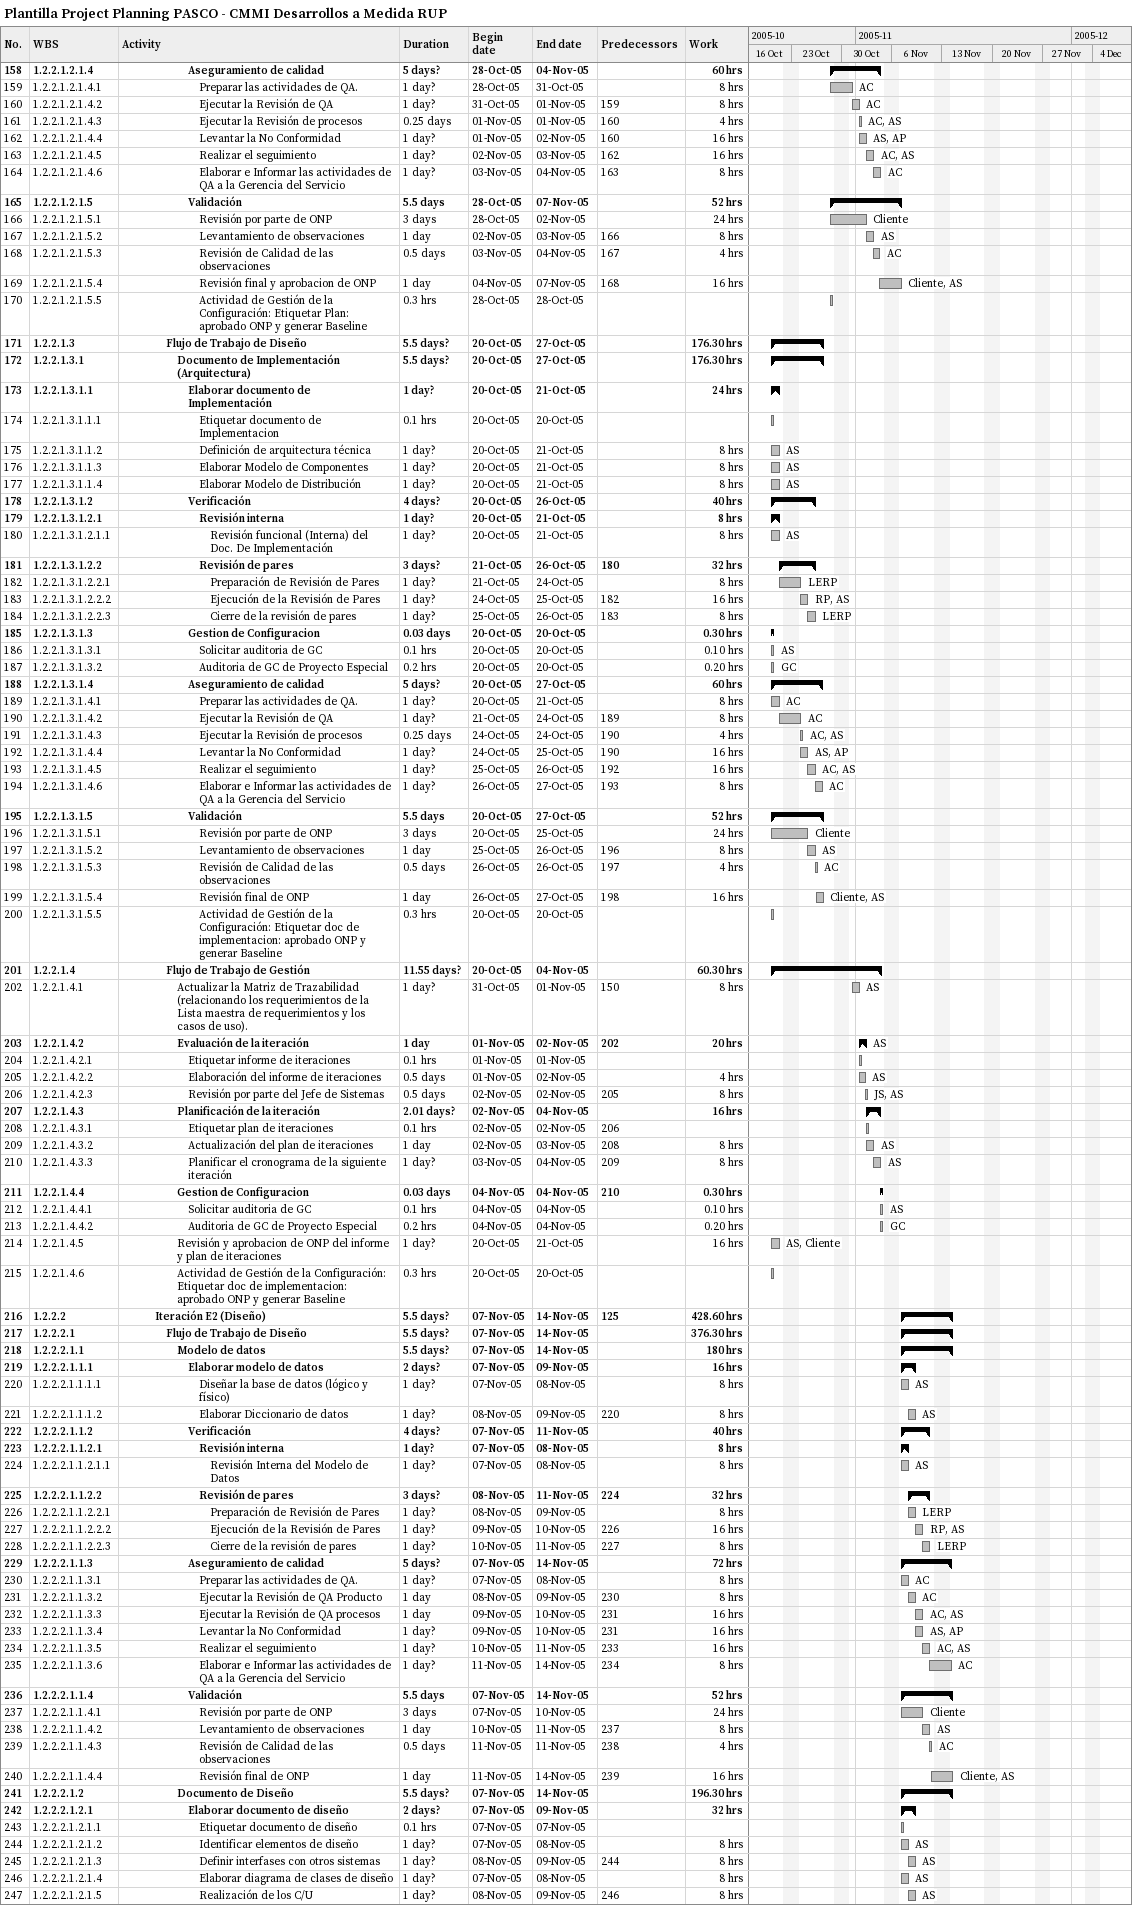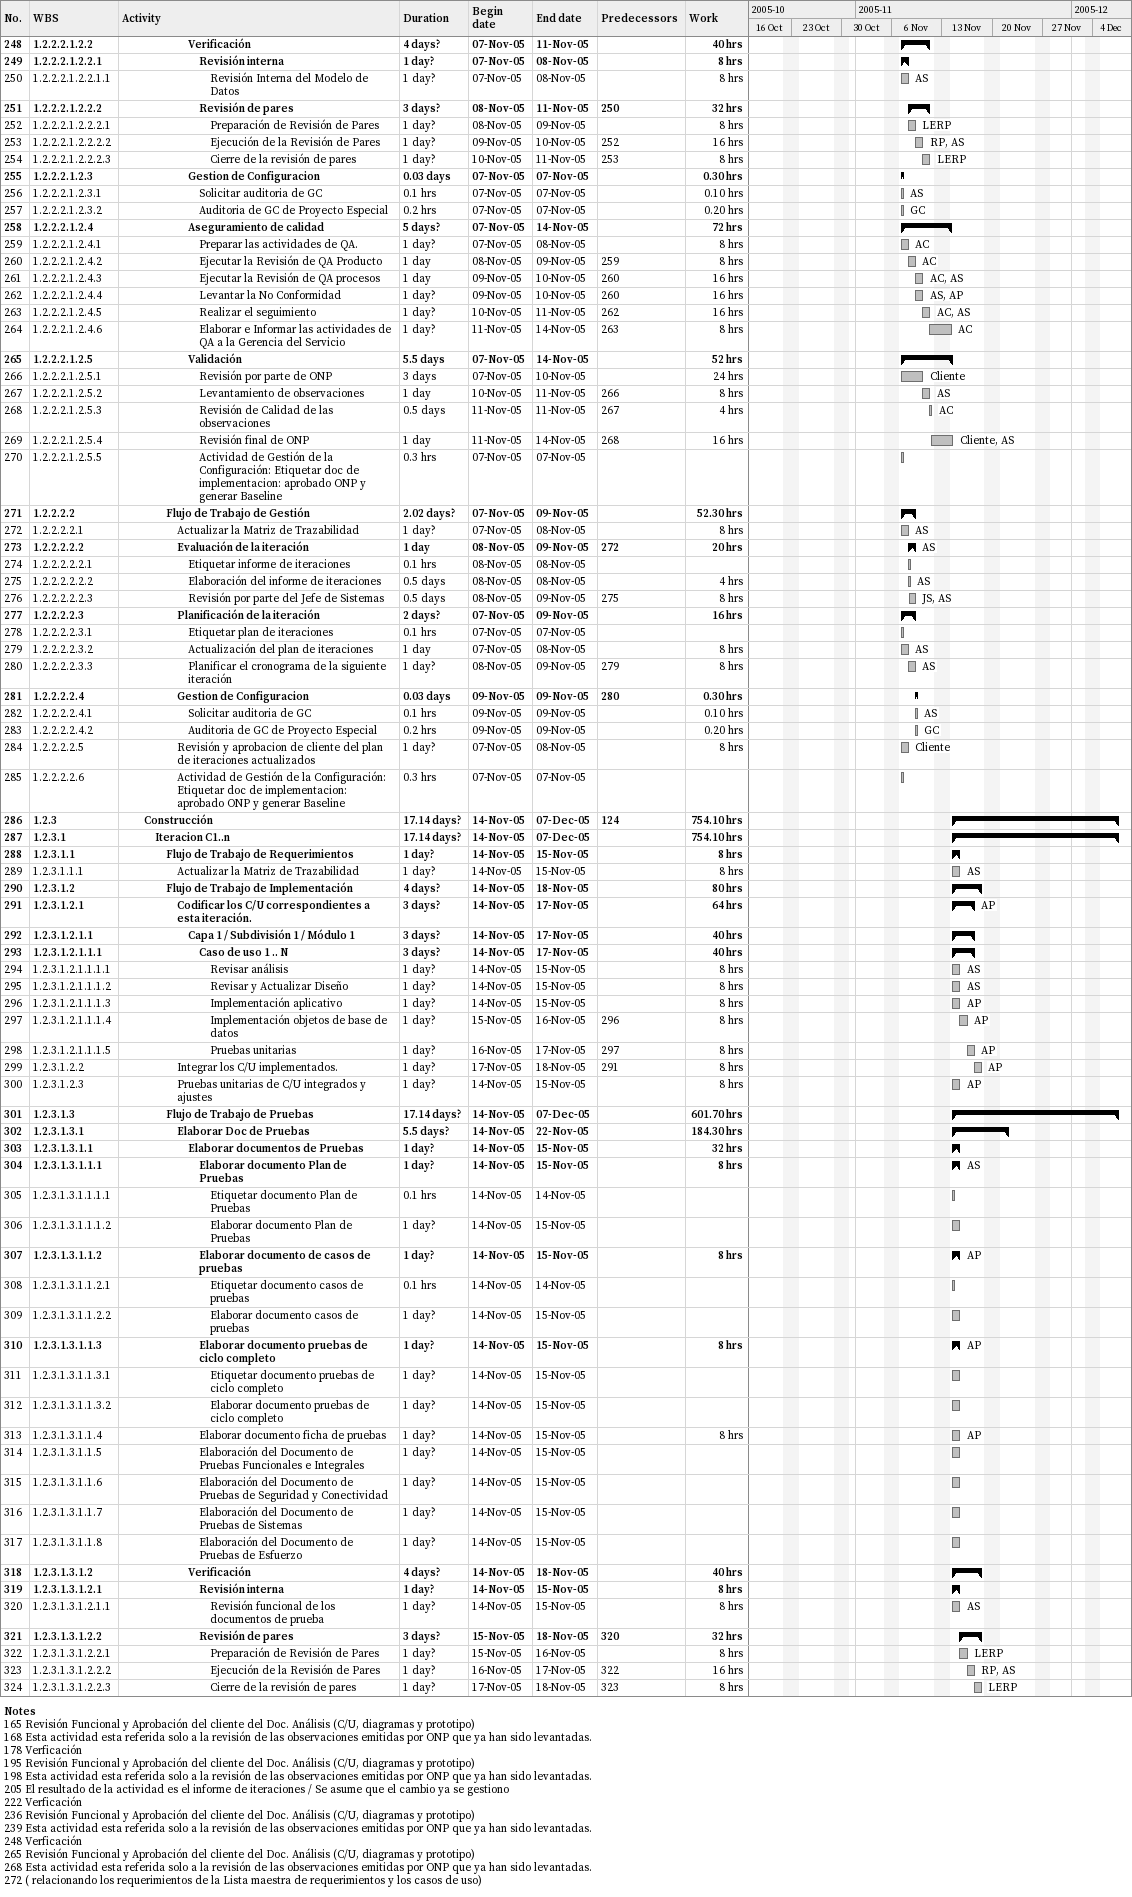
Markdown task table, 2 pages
Plantilla Project Planning PASCO - CMMI Desarrollos a Medida RUP

| ID | WBS | Task | Duration | Start | Finish | Predecessors | Resources | Work (h) |
|---|---|---|---|---|---|---|---|---|
| 158 | 1.2.2.1.2.1.4 | **Aseguramiento de calidad** | 5d? | 2005-10-28 | 2005-11-04 |  |  | 60 |
| 159 | 1.2.2.1.2.1.4.1 | Preparar las actividades de QA. | 1d? | 2005-10-28 | 2005-10-31 |  | AC | 8 |
| 160 | 1.2.2.1.2.1.4.2 | Ejecutar la Revisión de QA | 1d? | 2005-10-31 | 2005-11-01 | 159 | AC | 8 |
| 161 | 1.2.2.1.2.1.4.3 | Ejecutar la Revisión de procesos | 0.25d | 2005-11-01 | 2005-11-01 | 160 | AC, AS | 4 |
| 162 | 1.2.2.1.2.1.4.4 | Levantar la No Conformidad | 1d? | 2005-11-01 | 2005-11-02 | 160 | AS, AP | 16 |
| 163 | 1.2.2.1.2.1.4.5 | Realizar el seguimiento | 1d? | 2005-11-02 | 2005-11-03 | 162 | AC, AS | 16 |
| 164 | 1.2.2.1.2.1.4.6 | Elaborar e Informar las actividades de QA a la Gerencia del Servicio | 1d? | 2005-11-03 | 2005-11-04 | 163 | AC | 8 |
| 165 | 1.2.2.1.2.1.5 | **Validación** | 5.5d | 2005-10-28 | 2005-11-07 |  |  | 52 |
| 166 | 1.2.2.1.2.1.5.1 | Revisión por parte de ONP | 3d | 2005-10-28 | 2005-11-02 |  | Cliente | 24 |
| 167 | 1.2.2.1.2.1.5.2 | Levantamiento de observaciones | 1d | 2005-11-02 | 2005-11-03 | 166 | AS | 8 |
| 168 | 1.2.2.1.2.1.5.3 | Revisión de Calidad de las observaciones | 0.5d | 2005-11-03 | 2005-11-04 | 167 | AC | 4 |
| 169 | 1.2.2.1.2.1.5.4 | Revisión final y aprobacion de ONP | 1d | 2005-11-04 | 2005-11-07 | 168 | Cliente, AS | 16 |
| 170 | 1.2.2.1.2.1.5.5 | Actividad de Gestión de la Configuración: Etiquetar Plan: aprobado ONP y generar Baseline | 0.3h | 2005-10-28 | 2005-10-28 |  |  |  |
| 171 | 1.2.2.1.3 | **Flujo de Trabajo de Diseño** | 5.5d? | 2005-10-20 | 2005-10-27 |  |  | 176.30 |
| 172 | 1.2.2.1.3.1 | **Documento de Implementación (Arquitectura)** | 5.5d? | 2005-10-20 | 2005-10-27 |  |  | 176.30 |
| 173 | 1.2.2.1.3.1.1 | **Elaborar documento de Implementación** | 1d? | 2005-10-20 | 2005-10-21 |  |  | 24 |
| 174 | 1.2.2.1.3.1.1.1 | Etiquetar documento de Implementacion | 0.1h | 2005-10-20 | 2005-10-20 |  |  |  |
| 175 | 1.2.2.1.3.1.1.2 | Definición de arquitectura técnica | 1d? | 2005-10-20 | 2005-10-21 |  | AS | 8 |
| 176 | 1.2.2.1.3.1.1.3 | Elaborar Modelo de Componentes | 1d? | 2005-10-20 | 2005-10-21 |  | AS | 8 |
| 177 | 1.2.2.1.3.1.1.4 | Elaborar Modelo de Distribución | 1d? | 2005-10-20 | 2005-10-21 |  | AS | 8 |
| 178 | 1.2.2.1.3.1.2 | **Verificación** | 4d? | 2005-10-20 | 2005-10-26 |  |  | 40 |
| 179 | 1.2.2.1.3.1.2.1 | **Revisión interna** | 1d? | 2005-10-20 | 2005-10-21 |  |  | 8 |
| 180 | 1.2.2.1.3.1.2.1.1 | Revisión funcional (Interna) del Doc. De Implementación | 1d? | 2005-10-20 | 2005-10-21 |  | AS | 8 |
| 181 | 1.2.2.1.3.1.2.2 | **Revisión de pares** | 3d? | 2005-10-21 | 2005-10-26 | 180 |  | 32 |
| 182 | 1.2.2.1.3.1.2.2.1 | Preparación de Revisión de Pares | 1d? | 2005-10-21 | 2005-10-24 |  | LERP | 8 |
| 183 | 1.2.2.1.3.1.2.2.2 | Ejecución de la Revisión de Pares | 1d? | 2005-10-24 | 2005-10-25 | 182 | RP, AS | 16 |
| 184 | 1.2.2.1.3.1.2.2.3 | Cierre de la revisión de pares | 1d? | 2005-10-25 | 2005-10-26 | 183 | LERP | 8 |
| 185 | 1.2.2.1.3.1.3 | **Gestion de Configuracion** | 0.03d | 2005-10-20 | 2005-10-20 |  |  | 0.30 |
| 186 | 1.2.2.1.3.1.3.1 | Solicitar auditoria de GC | 0.1h | 2005-10-20 | 2005-10-20 |  | AS | 0.10 |
| 187 | 1.2.2.1.3.1.3.2 | Auditoria de GC de Proyecto Especial | 0.2h | 2005-10-20 | 2005-10-20 |  | GC | 0.20 |
| 188 | 1.2.2.1.3.1.4 | **Aseguramiento de calidad** | 5d? | 2005-10-20 | 2005-10-27 |  |  | 60 |
| 189 | 1.2.2.1.3.1.4.1 | Preparar las actividades de QA. | 1d? | 2005-10-20 | 2005-10-21 |  | AC | 8 |
| 190 | 1.2.2.1.3.1.4.2 | Ejecutar la Revisión de QA | 1d? | 2005-10-21 | 2005-10-24 | 189 | AC | 8 |
| 191 | 1.2.2.1.3.1.4.3 | Ejecutar la Revisión de procesos | 0.25d | 2005-10-24 | 2005-10-24 | 190 | AC, AS | 4 |
| 192 | 1.2.2.1.3.1.4.4 | Levantar la No Conformidad | 1d? | 2005-10-24 | 2005-10-25 | 190 | AS, AP | 16 |
| 193 | 1.2.2.1.3.1.4.5 | Realizar el seguimiento | 1d? | 2005-10-25 | 2005-10-26 | 192 | AC, AS | 16 |
| 194 | 1.2.2.1.3.1.4.6 | Elaborar e Informar las actividades de QA a la Gerencia del Servicio | 1d? | 2005-10-26 | 2005-10-27 | 193 | AC | 8 |
| 195 | 1.2.2.1.3.1.5 | **Validación** | 5.5d | 2005-10-20 | 2005-10-27 |  |  | 52 |
| 196 | 1.2.2.1.3.1.5.1 | Revisión por parte de ONP | 3d | 2005-10-20 | 2005-10-25 |  | Cliente | 24 |
| 197 | 1.2.2.1.3.1.5.2 | Levantamiento de observaciones | 1d | 2005-10-25 | 2005-10-26 | 196 | AS | 8 |
| 198 | 1.2.2.1.3.1.5.3 | Revisión de Calidad de las observaciones | 0.5d | 2005-10-26 | 2005-10-26 | 197 | AC | 4 |
| 199 | 1.2.2.1.3.1.5.4 | Revisión final de ONP | 1d | 2005-10-26 | 2005-10-27 | 198 | Cliente, AS | 16 |
| 200 | 1.2.2.1.3.1.5.5 | Actividad de Gestión de la Configuración: Etiquetar doc de implementacion: aprobado ONP y generar Baseline | 0.3h | 2005-10-20 | 2005-10-20 |  |  |  |
| 201 | 1.2.2.1.4 | **Flujo de Trabajo de Gestión** | 11.55d? | 2005-10-20 | 2005-11-04 |  |  | 60.30 |
| 202 | 1.2.2.1.4.1 | Actualizar la Matriz de Trazabilidad (relacionando los requerimientos de la Lista maestra de requerimientos y los casos de uso). | 1d? | 2005-10-31 | 2005-11-01 | 150 | AS | 8 |
| 203 | 1.2.2.1.4.2 | **Evaluación de la iteración** | 1d | 2005-11-01 | 2005-11-02 | 202 | AS | 20 |
| 204 | 1.2.2.1.4.2.1 | Etiquetar informe de iteraciones | 0.1h | 2005-11-01 | 2005-11-01 |  |  |  |
| 205 | 1.2.2.1.4.2.2 | Elaboración del informe de iteraciones | 0.5d | 2005-11-01 | 2005-11-02 |  | AS | 4 |
| 206 | 1.2.2.1.4.2.3 | Revisión por parte del Jefe de Sistemas | 0.5d | 2005-11-02 | 2005-11-02 | 205 | JS, AS | 8 |
| 207 | 1.2.2.1.4.3 | **Planificación de la iteración** | 2.01d? | 2005-11-02 | 2005-11-04 |  |  | 16 |
| 208 | 1.2.2.1.4.3.1 | Etiquetar plan de iteraciones | 0.1h | 2005-11-02 | 2005-11-02 | 206 |  |  |
| 209 | 1.2.2.1.4.3.2 | Actualización del plan de iteraciones | 1d | 2005-11-02 | 2005-11-03 | 208 | AS | 8 |
| 210 | 1.2.2.1.4.3.3 | Planificar el cronograma de la siguiente iteración | 1d? | 2005-11-03 | 2005-11-04 | 209 | AS | 8 |
| 211 | 1.2.2.1.4.4 | **Gestion de Configuracion** | 0.03d | 2005-11-04 | 2005-11-04 | 210 |  | 0.30 |
| 212 | 1.2.2.1.4.4.1 | Solicitar auditoria de GC | 0.1h | 2005-11-04 | 2005-11-04 |  | AS | 0.10 |
| 213 | 1.2.2.1.4.4.2 | Auditoria de GC de Proyecto Especial | 0.2h | 2005-11-04 | 2005-11-04 |  | GC | 0.20 |
| 214 | 1.2.2.1.4.5 | Revisión y aprobacion de ONP del informe y plan de iteraciones | 1d? | 2005-10-20 | 2005-10-21 |  | AS, Cliente | 16 |
| 215 | 1.2.2.1.4.6 | Actividad de Gestión de la Configuración: Etiquetar doc de implementacion: aprobado ONP y generar Baseline | 0.3h | 2005-10-20 | 2005-10-20 |  |  |  |
| 216 | 1.2.2.2 | **Iteración E2 (Diseño)** | 5.5d? | 2005-11-07 | 2005-11-14 | 125 |  | 428.60 |
| 217 | 1.2.2.2.1 | **Flujo de Trabajo de Diseño** | 5.5d? | 2005-11-07 | 2005-11-14 |  |  | 376.30 |
| 218 | 1.2.2.2.1.1 | **Modelo de datos** | 5.5d? | 2005-11-07 | 2005-11-14 |  |  | 180 |
| 219 | 1.2.2.2.1.1.1 | **Elaborar modelo de datos** | 2d? | 2005-11-07 | 2005-11-09 |  |  | 16 |
| 220 | 1.2.2.2.1.1.1.1 | Diseñar la base de datos (lógico y físico) | 1d? | 2005-11-07 | 2005-11-08 |  | AS | 8 |
| 221 | 1.2.2.2.1.1.1.2 | Elaborar Diccionario de datos | 1d? | 2005-11-08 | 2005-11-09 | 220 | AS | 8 |
| 222 | 1.2.2.2.1.1.2 | **Verificación** | 4d? | 2005-11-07 | 2005-11-11 |  |  | 40 |
| 223 | 1.2.2.2.1.1.2.1 | **Revisión interna** | 1d? | 2005-11-07 | 2005-11-08 |  |  | 8 |
| 224 | 1.2.2.2.1.1.2.1.1 | Revisión Interna del Modelo de Datos | 1d? | 2005-11-07 | 2005-11-08 |  | AS | 8 |
| 225 | 1.2.2.2.1.1.2.2 | **Revisión de pares** | 3d? | 2005-11-08 | 2005-11-11 | 224 |  | 32 |
| 226 | 1.2.2.2.1.1.2.2.1 | Preparación de Revisión de Pares | 1d? | 2005-11-08 | 2005-11-09 |  | LERP | 8 |
| 227 | 1.2.2.2.1.1.2.2.2 | Ejecución de la Revisión de Pares | 1d? | 2005-11-09 | 2005-11-10 | 226 | RP, AS | 16 |
| 228 | 1.2.2.2.1.1.2.2.3 | Cierre de la revisión de pares | 1d? | 2005-11-10 | 2005-11-11 | 227 | LERP | 8 |
| 229 | 1.2.2.2.1.1.3 | **Aseguramiento de calidad** | 5d? | 2005-11-07 | 2005-11-14 |  |  | 72 |
| 230 | 1.2.2.2.1.1.3.1 | Preparar las actividades de QA. | 1d? | 2005-11-07 | 2005-11-08 |  | AC | 8 |
| 231 | 1.2.2.2.1.1.3.2 | Ejecutar la Revisión de QA Producto | 1d | 2005-11-08 | 2005-11-09 | 230 | AC | 8 |
| 232 | 1.2.2.2.1.1.3.3 | Ejecutar la Revisión de QA procesos | 1d | 2005-11-09 | 2005-11-10 | 231 | AC, AS | 16 |
| 233 | 1.2.2.2.1.1.3.4 | Levantar la No Conformidad | 1d? | 2005-11-09 | 2005-11-10 | 231 | AS, AP | 16 |
| 234 | 1.2.2.2.1.1.3.5 | Realizar el seguimiento | 1d? | 2005-11-10 | 2005-11-11 | 233 | AC, AS | 16 |
| 235 | 1.2.2.2.1.1.3.6 | Elaborar e Informar las actividades de QA a la Gerencia del Servicio | 1d? | 2005-11-11 | 2005-11-14 | 234 | AC | 8 |
| 236 | 1.2.2.2.1.1.4 | **Validación** | 5.5d | 2005-11-07 | 2005-11-14 |  |  | 52 |
| 237 | 1.2.2.2.1.1.4.1 | Revisión por parte de ONP | 3d | 2005-11-07 | 2005-11-10 |  | Cliente | 24 |
| 238 | 1.2.2.2.1.1.4.2 | Levantamiento de observaciones | 1d | 2005-11-10 | 2005-11-11 | 237 | AS | 8 |
| 239 | 1.2.2.2.1.1.4.3 | Revisión de Calidad de las observaciones | 0.5d | 2005-11-11 | 2005-11-11 | 238 | AC | 4 |
| 240 | 1.2.2.2.1.1.4.4 | Revisión final de ONP | 1d | 2005-11-11 | 2005-11-14 | 239 | Cliente, AS | 16 |
| 241 | 1.2.2.2.1.2 | **Documento de Diseño** | 5.5d? | 2005-11-07 | 2005-11-14 |  |  | 196.30 |
| 242 | 1.2.2.2.1.2.1 | **Elaborar documento de diseño** | 2d? | 2005-11-07 | 2005-11-09 |  |  | 32 |
| 243 | 1.2.2.2.1.2.1.1 | Etiquetar documento de diseño | 0.1h | 2005-11-07 | 2005-11-07 |  |  |  |
| 244 | 1.2.2.2.1.2.1.2 | Identificar elementos de diseño | 1d? | 2005-11-07 | 2005-11-08 |  | AS | 8 |
| 245 | 1.2.2.2.1.2.1.3 | Definir interfases con otros sistemas | 1d? | 2005-11-08 | 2005-11-09 | 244 | AS | 8 |
| 246 | 1.2.2.2.1.2.1.4 | Elaborar diagrama de clases de diseño | 1d? | 2005-11-07 | 2005-11-08 |  | AS | 8 |
| 247 | 1.2.2.2.1.2.1.5 | Realización de los C/U | 1d? | 2005-11-08 | 2005-11-09 | 246 | AS | 8 |
| 248 | 1.2.2.2.1.2.2 | **Verificación** | 4d? | 2005-11-07 | 2005-11-11 |  |  | 40 |
| 249 | 1.2.2.2.1.2.2.1 | **Revisión interna** | 1d? | 2005-11-07 | 2005-11-08 |  |  | 8 |
| 250 | 1.2.2.2.1.2.2.1.1 | Revisión Interna del Modelo de Datos | 1d? | 2005-11-07 | 2005-11-08 |  | AS | 8 |
| 251 | 1.2.2.2.1.2.2.2 | **Revisión de pares** | 3d? | 2005-11-08 | 2005-11-11 | 250 |  | 32 |
| 252 | 1.2.2.2.1.2.2.2.1 | Preparación de Revisión de Pares | 1d? | 2005-11-08 | 2005-11-09 |  | LERP | 8 |
| 253 | 1.2.2.2.1.2.2.2.2 | Ejecución de la Revisión de Pares | 1d? | 2005-11-09 | 2005-11-10 | 252 | RP, AS | 16 |
| 254 | 1.2.2.2.1.2.2.2.3 | Cierre de la revisión de pares | 1d? | 2005-11-10 | 2005-11-11 | 253 | LERP | 8 |
| 255 | 1.2.2.2.1.2.3 | **Gestion de Configuracion** | 0.03d | 2005-11-07 | 2005-11-07 |  |  | 0.30 |
| 256 | 1.2.2.2.1.2.3.1 | Solicitar auditoria de GC | 0.1h | 2005-11-07 | 2005-11-07 |  | AS | 0.10 |
| 257 | 1.2.2.2.1.2.3.2 | Auditoria de GC de Proyecto Especial | 0.2h | 2005-11-07 | 2005-11-07 |  | GC | 0.20 |
| 258 | 1.2.2.2.1.2.4 | **Aseguramiento de calidad** | 5d? | 2005-11-07 | 2005-11-14 |  |  | 72 |
| 259 | 1.2.2.2.1.2.4.1 | Preparar las actividades de QA. | 1d? | 2005-11-07 | 2005-11-08 |  | AC | 8 |
| 260 | 1.2.2.2.1.2.4.2 | Ejecutar la Revisión de QA Producto | 1d | 2005-11-08 | 2005-11-09 | 259 | AC | 8 |
| 261 | 1.2.2.2.1.2.4.3 | Ejecutar la Revisión de QA procesos | 1d | 2005-11-09 | 2005-11-10 | 260 | AC, AS | 16 |
| 262 | 1.2.2.2.1.2.4.4 | Levantar la No Conformidad | 1d? | 2005-11-09 | 2005-11-10 | 260 | AS, AP | 16 |
| 263 | 1.2.2.2.1.2.4.5 | Realizar el seguimiento | 1d? | 2005-11-10 | 2005-11-11 | 262 | AC, AS | 16 |
| 264 | 1.2.2.2.1.2.4.6 | Elaborar e Informar las actividades de QA a la Gerencia del Servicio | 1d? | 2005-11-11 | 2005-11-14 | 263 | AC | 8 |
| 265 | 1.2.2.2.1.2.5 | **Validación** | 5.5d | 2005-11-07 | 2005-11-14 |  |  | 52 |
| 266 | 1.2.2.2.1.2.5.1 | Revisión por parte de ONP | 3d | 2005-11-07 | 2005-11-10 |  | Cliente | 24 |
| 267 | 1.2.2.2.1.2.5.2 | Levantamiento de observaciones | 1d | 2005-11-10 | 2005-11-11 | 266 | AS | 8 |
| 268 | 1.2.2.2.1.2.5.3 | Revisión de Calidad de las observaciones | 0.5d | 2005-11-11 | 2005-11-11 | 267 | AC | 4 |
| 269 | 1.2.2.2.1.2.5.4 | Revisión final de ONP | 1d | 2005-11-11 | 2005-11-14 | 268 | Cliente, AS | 16 |
| 270 | 1.2.2.2.1.2.5.5 | Actividad de Gestión de la Configuración: Etiquetar doc de implementacion: aprobado ONP y generar Baseline | 0.3h | 2005-11-07 | 2005-11-07 |  |  |  |
| 271 | 1.2.2.2.2 | **Flujo de Trabajo de Gestión** | 2.02d? | 2005-11-07 | 2005-11-09 |  |  | 52.30 |
| 272 | 1.2.2.2.2.1 | Actualizar la Matriz de Trazabilidad | 1d? | 2005-11-07 | 2005-11-08 |  | AS | 8 |
| 273 | 1.2.2.2.2.2 | **Evaluación de la iteración** | 1d | 2005-11-08 | 2005-11-09 | 272 | AS | 20 |
| 274 | 1.2.2.2.2.2.1 | Etiquetar informe de iteraciones | 0.1h | 2005-11-08 | 2005-11-08 |  |  |  |
| 275 | 1.2.2.2.2.2.2 | Elaboración del informe de iteraciones | 0.5d | 2005-11-08 | 2005-11-08 |  | AS | 4 |
| 276 | 1.2.2.2.2.2.3 | Revisión por parte del Jefe de Sistemas | 0.5d | 2005-11-08 | 2005-11-09 | 275 | JS, AS | 8 |
| 277 | 1.2.2.2.2.3 | **Planificación de la iteración** | 2d? | 2005-11-07 | 2005-11-09 |  |  | 16 |
| 278 | 1.2.2.2.2.3.1 | Etiquetar plan de iteraciones | 0.1h | 2005-11-07 | 2005-11-07 |  |  |  |
| 279 | 1.2.2.2.2.3.2 | Actualización del plan de iteraciones | 1d | 2005-11-07 | 2005-11-08 |  | AS | 8 |
| 280 | 1.2.2.2.2.3.3 | Planificar el cronograma de la siguiente iteración | 1d? | 2005-11-08 | 2005-11-09 | 279 | AS | 8 |
| 281 | 1.2.2.2.2.4 | **Gestion de Configuracion** | 0.03d | 2005-11-09 | 2005-11-09 | 280 |  | 0.30 |
| 282 | 1.2.2.2.2.4.1 | Solicitar auditoria de GC | 0.1h | 2005-11-09 | 2005-11-09 |  | AS | 0.10 |
| 283 | 1.2.2.2.2.4.2 | Auditoria de GC de Proyecto Especial | 0.2h | 2005-11-09 | 2005-11-09 |  | GC | 0.20 |
| 284 | 1.2.2.2.2.5 | Revisión y aprobacion de cliente del plan de iteraciones actualizados | 1d? | 2005-11-07 | 2005-11-08 |  | Cliente | 8 |
| 285 | 1.2.2.2.2.6 | Actividad de Gestión de la Configuración: Etiquetar doc de implementacion: aprobado ONP y generar Baseline | 0.3h | 2005-11-07 | 2005-11-07 |  |  |  |
| 286 | 1.2.3 | **Construcción** | 17.14d? | 2005-11-14 | 2005-12-07 | 124 |  | 754.10 |
| 287 | 1.2.3.1 | **Iteracion C1..n** | 17.14d? | 2005-11-14 | 2005-12-07 |  |  | 754.10 |
| 288 | 1.2.3.1.1 | **Flujo de Trabajo de Requerimientos** | 1d? | 2005-11-14 | 2005-11-15 |  |  | 8 |
| 289 | 1.2.3.1.1.1 | Actualizar la Matriz de Trazabilidad | 1d? | 2005-11-14 | 2005-11-15 |  | AS | 8 |
| 290 | 1.2.3.1.2 | **Flujo de Trabajo de Implementación** | 4d? | 2005-11-14 | 2005-11-18 |  |  | 80 |
| 291 | 1.2.3.1.2.1 | **Codificar los C/U correspondientes a esta iteración.** | 3d? | 2005-11-14 | 2005-11-17 |  | AP | 64 |
| 292 | 1.2.3.1.2.1.1 | **Capa 1 / Subdivisión 1 / Módulo 1** | 3d? | 2005-11-14 | 2005-11-17 |  |  | 40 |
| 293 | 1.2.3.1.2.1.1.1 | **Caso de uso 1 .. N** | 3d? | 2005-11-14 | 2005-11-17 |  |  | 40 |
| 294 | 1.2.3.1.2.1.1.1.1 | Revisar análisis | 1d? | 2005-11-14 | 2005-11-15 |  | AS | 8 |
| 295 | 1.2.3.1.2.1.1.1.2 | Revisar y Actualizar Diseño | 1d? | 2005-11-14 | 2005-11-15 |  | AS | 8 |
| 296 | 1.2.3.1.2.1.1.1.3 | Implementación aplicativo | 1d? | 2005-11-14 | 2005-11-15 |  | AP | 8 |
| 297 | 1.2.3.1.2.1.1.1.4 | Implementación objetos de base de datos | 1d? | 2005-11-15 | 2005-11-16 | 296 | AP | 8 |
| 298 | 1.2.3.1.2.1.1.1.5 | Pruebas unitarias | 1d? | 2005-11-16 | 2005-11-17 | 297 | AP | 8 |
| 299 | 1.2.3.1.2.2 | Integrar los C/U implementados. | 1d? | 2005-11-17 | 2005-11-18 | 291 | AP | 8 |
| 300 | 1.2.3.1.2.3 | Pruebas unitarias de C/U integrados y ajustes | 1d? | 2005-11-14 | 2005-11-15 |  | AP | 8 |
| 301 | 1.2.3.1.3 | **Flujo de Trabajo de Pruebas** | 17.14d? | 2005-11-14 | 2005-12-07 |  |  | 601.70 |
| 302 | 1.2.3.1.3.1 | **Elaborar Doc de Pruebas** | 5.5d? | 2005-11-14 | 2005-11-22 |  |  | 184.30 |
| 303 | 1.2.3.1.3.1.1 | **Elaborar documentos de Pruebas** | 1d? | 2005-11-14 | 2005-11-15 |  |  | 32 |
| 304 | 1.2.3.1.3.1.1.1 | **Elaborar documento Plan de Pruebas** | 1d? | 2005-11-14 | 2005-11-15 |  | AS | 8 |
| 305 | 1.2.3.1.3.1.1.1.1 | Etiquetar documento Plan de Pruebas | 0.1h | 2005-11-14 | 2005-11-14 |  |  |  |
| 306 | 1.2.3.1.3.1.1.1.2 | Elaborar documento Plan de Pruebas | 1d? | 2005-11-14 | 2005-11-15 |  |  |  |
| 307 | 1.2.3.1.3.1.1.2 | **Elaborar documento de casos de pruebas** | 1d? | 2005-11-14 | 2005-11-15 |  | AP | 8 |
| 308 | 1.2.3.1.3.1.1.2.1 | Etiquetar documento casos de pruebas | 0.1h | 2005-11-14 | 2005-11-14 |  |  |  |
| 309 | 1.2.3.1.3.1.1.2.2 | Elaborar documento casos de pruebas | 1d? | 2005-11-14 | 2005-11-15 |  |  |  |
| 310 | 1.2.3.1.3.1.1.3 | **Elaborar documento pruebas de ciclo completo** | 1d? | 2005-11-14 | 2005-11-15 |  | AP | 8 |
| 311 | 1.2.3.1.3.1.1.3.1 | Etiquetar documento pruebas de ciclo completo | 1d? | 2005-11-14 | 2005-11-15 |  |  |  |
| 312 | 1.2.3.1.3.1.1.3.2 | Elaborar documento pruebas de ciclo completo | 1d? | 2005-11-14 | 2005-11-15 |  |  |  |
| 313 | 1.2.3.1.3.1.1.4 | Elaborar documento ficha de pruebas | 1d? | 2005-11-14 | 2005-11-15 |  | AP | 8 |
| 314 | 1.2.3.1.3.1.1.5 | Elaboración del Documento de Pruebas Funcionales e Integrales | 1d? | 2005-11-14 | 2005-11-15 |  |  |  |
| 315 | 1.2.3.1.3.1.1.6 | Elaboración del Documento de Pruebas de Seguridad y Conectividad | 1d? | 2005-11-14 | 2005-11-15 |  |  |  |
| 316 | 1.2.3.1.3.1.1.7 | Elaboración del Documento de Pruebas de Sistemas | 1d? | 2005-11-14 | 2005-11-15 |  |  |  |
| 317 | 1.2.3.1.3.1.1.8 | Elaboración del Documento de Pruebas de Esfuerzo | 1d? | 2005-11-14 | 2005-11-15 |  |  |  |
| 318 | 1.2.3.1.3.1.2 | **Verificación** | 4d? | 2005-11-14 | 2005-11-18 |  |  | 40 |
| 319 | 1.2.3.1.3.1.2.1 | **Revisión interna** | 1d? | 2005-11-14 | 2005-11-15 |  |  | 8 |
| 320 | 1.2.3.1.3.1.2.1.1 | Revisión funcional de los documentos de prueba | 1d? | 2005-11-14 | 2005-11-15 |  | AS | 8 |
| 321 | 1.2.3.1.3.1.2.2 | **Revisión de pares** | 3d? | 2005-11-15 | 2005-11-18 | 320 |  | 32 |
| 322 | 1.2.3.1.3.1.2.2.1 | Preparación de Revisión de Pares | 1d? | 2005-11-15 | 2005-11-16 |  | LERP | 8 |
| 323 | 1.2.3.1.3.1.2.2.2 | Ejecución de la Revisión de Pares | 1d? | 2005-11-16 | 2005-11-17 | 322 | RP, AS | 16 |
| 324 | 1.2.3.1.3.1.2.2.3 | Cierre de la revisión de pares | 1d? | 2005-11-17 | 2005-11-18 | 323 | LERP | 8 |

Notes
- 165: Revisión Funcional y Aprobación del cliente del Doc. Análisis (C/U, diagramas y prototipo)
- 168: Esta actividad esta referida solo a la revisión de las observaciones emitidas por ONP que ya han sido levantadas.
- 178: Verficación
- 195: Revisión Funcional y Aprobación del cliente del Doc. Análisis (C/U, diagramas y prototipo)
- 198: Esta actividad esta referida solo a la revisión de las observaciones emitidas por ONP que ya han sido levantadas.
- 205: El resultado de la actividad es el informe de iteraciones / Se asume que el cambio ya se gestiono
- 222: Verficación
- 236: Revisión Funcional y Aprobación del cliente del Doc. Análisis (C/U, diagramas y prototipo)
- 239: Esta actividad esta referida solo a la revisión de las observaciones emitidas por ONP que ya han sido levantadas.
- 248: Verficación
- 265: Revisión Funcional y Aprobación del cliente del Doc. Análisis (C/U, diagramas y prototipo)
- 268: Esta actividad esta referida solo a la revisión de las observaciones emitidas por ONP que ya han sido levantadas.
- 272: ( relacionando los requerimientos de la Lista maestra de requerimientos y los casos de uso)
